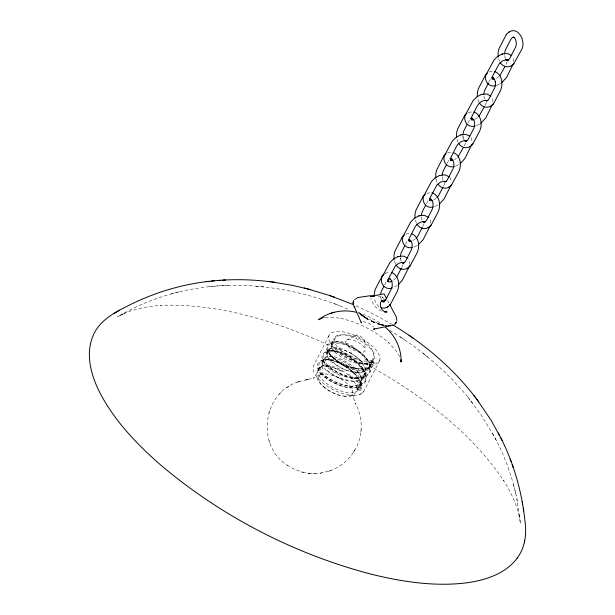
<?xml version="1.0" encoding="UTF-8"?>
<svg xmlns="http://www.w3.org/2000/svg" width="615" height="615" viewBox="0 0 615 615"><rect width="100%" height="100%" fill="white"/><g stroke="black" fill="none" stroke-linecap="round" stroke-linejoin="round"><path stroke-width="0.46" stroke-dasharray="3.08 2.31" d="M430.608 223.037L430.292 220.393L429.285 218.271M492.969 101.683L492.661 99.038L491.654 96.916M370.138 362.312A21.594 10.47 26 0 0 371.414 361.266C377.587 364.334 366.471 370.207 362.796 369.131C349.474 368.562 333.415 362.812 327.541 349.943C326.865 338.504 343.255 342.409 349.289 346.122C358.683 350.95 374.543 361.389 368.239 373.743C358.061 382.768 342.309 375.319 332.384 369.369C326.119 366.763 317.709 354.793 327.71 351.403C346.084 345.369 388.911 386.174 349.358 386.305C340.679 385.144 332.331 381.561 325.404 376.219C317.832 373.021 315.287 359.037 326.196 359.69C340.379 360.982 355.608 369.746 360.79 383.483C364.165 387.389 355.624 393.385 356.908 386.958C351.949 373.982 336.905 365.026 323.229 365.141C304.894 377.802 329.663 394.1 342.371 396.052M372.467 361.282C376.157 361.605 373.297 368.193 369.946 368.062L369.938 369.523M354.378 450.88C363.257 436.665 363.434 417.785 355.247 403.225L355.578 403.97L353.302 397.313L353.417 397.89L352.441 391.463M513.733 61.7L513.556 59.002L512.656 56.811M409.621 264.365L409.352 261.144L408.099 258.7M320.592 373.121C331.131 383.414 349.105 392.239 363.242 384.59C372.582 373.305 356.454 360.705 347.214 355.793C340.426 352.164 325.012 345.599 321.891 356.685C323.429 372.229 368.654 391.209 370.845 367.839C367.447 353.771 352.51 345.515 339.418 342.071C333.714 339.518 323.644 343.67 327.28 350.934M360.92 431.991L361.013 431.023M361.059 430.438L361.151 429.485M359.883 385.62L358.345 389.18M444.899 182.932L443.469 186.222M507.267 61.585L505.422 65.674M359.314 384.829L357.992 387.811M486.419 102.298L485.043 105.319M371.76 360.974L370.514 363.457M298.206 381.923C262.482 392.608 255.978 446.06 287.466 465.394M403.056 264.573L401.733 267.425M424.004 223.822L422.674 226.674M465.578 142.926L464.256 145.77M268.778 412.98L269.078 412.073M269.278 411.45L269.578 410.536M328.533 349.335L328.471 349.505A22.517 8.126 24 0 0 331.493 356.846M372.813 360.967L368.462 369.469M361.781 382.369L358.699 388.48M370.092 372.506L370.76 370.814M326.388 353.494L328.733 348.905M326.826 370.222C336.228 377.556 352.064 386.205 363.011 377.979C372.306 364.949 353.794 353.948 343.554 349.651C331.116 342.155 319.838 354.74 333.484 363.388C343.232 370.315 364.849 380.27 370.391 363.696M357.884 388.027L356.931 389.679M329.379 349.604C329.555 358.829 341.302 362.996 348.497 366.271C353.471 367.97 358.845 369.215 364.118 368.347C368.662 369.046 373.39 358.276 367.778 368.769C369.792 354.448 345.322 340.595 332.815 343.777C328.602 349.766 338.811 355.255 343.039 358.03C351.027 362.089 360.92 366.148 369.776 362.55L369.377 362.758L370.153 362.327M320.461 366.947C320.307 375.442 331.001 379.532 337.443 382.822C344.546 385.282 355.801 389.287 361.082 381.769C362.735 373.105 353.687 366.886 347.49 362.55C340.779 358.853 326.357 350.512 322.906 362.197M363.35 377.387C365.518 368.131 355.316 361.512 348.644 357.1C342.57 354.217 333.438 348.482 327.318 353.61M356.977 389.533L357.369 389.026M372.659 361.32L374.374 357.945M365.072 382.276L365.902 380.654M318.017 369.792L319.454 366.963M322.037 361.974L323.944 358.214A22.517 7.718 27.5 0 1 332.077 356.762M321.745 362.535L323.874 358.384A22.517 9.31 22.2 0 0 341.248 375.811M371.514 363.557L371.783 363.035M325.012 358.099C324.374 366.425 335.098 370.607 341.279 373.882C348.521 376.48 359.544 380.562 365.379 373.443M331.785 344.923L335.206 338.258C345.599 326.742 382.399 345.492 371.537 361.459M384.706 284.814L386.758 280.817M405.485 244.37L407.484 240.796M426.433 203.619L428.248 200.267M447.22 163.167L448.873 160.054M468.007 122.716L469.66 119.602M488.794 82.272L490.447 79.158M360.805 382.338L355.462 392.739C352.772 397.259 346.583 396.952 342.101 396.006M363.88 378.394L365.963 374.327M379.624 360.551L363.957 391.094C361.705 394.922 356.731 395.714 352.656 395.414M328.994 335.598L313.827 365.049C311.044 371.583 316.956 377.718 321.399 381.8C330.347 389.249 341.456 394.715 353.195 395.453M331.247 344.016L334.253 338.204M342.747 371.591A22.378 9.317 27.2 0 0 318.209 369.369A22.378 9.317 27.2 0 0 333.907 387.996A22.378 9.317 27.2 0 0 358.045 389.749L358.115 389.618M371.26 364.057L369.953 366.163M329.917 470.829C339.795 467.346 348.444 460.427 353.979 451.525M353.471 452.348L354.886 450.057M360.944 389.964C363.719 376.465 347.69 367.316 337.358 362.412C327.903 356.1 308.991 360.667 321.084 373.697M363.634 391.601L362.404 393.016M395.914 278.141L392.708 280.84M279.502 394.2L280.186 393.515M280.601 393.085L281.278 392.401M498.973 76.691L495.875 78.758M477.594 117.65L475.088 119.21M436.02 198.545L433.506 200.113M415.225 238.997L412.719 240.557M456.499 158.339L454.301 159.662M397.398 285.46L392.754 287.805M286.775 387.842L287.589 387.304M288.058 386.989L288.85 386.458M346.637 340.233L355.109 335.213M337.035 336.174L337.858 335.652M385.236 273.26L389.733 272.161M500.518 83.555L497.366 85.078M479.731 124.007L476.579 125.529M458.944 164.451L455.792 165.981M438.157 204.903L434.997 206.432M417.37 245.354L414.21 246.884M385.021 273.391L385.428 273.145M320.031 374.866L313.004 378.248L313.604 378.056L306.554 379.793M120.179 315.387L122.5 314.219L117.58 316.81C159.908 291.541 210.514 281.616 259.384 286.49M359.621 394.592L360.236 394.3M360.79 394.03L361.42 393.723M121.524 314.711L125.752 312.804L124.315 313.419C135.915 308.453 148.515 306.301 161.038 305.424L160.646 305.44L165.012 305.209C231.901 304.125 296.515 328.249 355.378 358.099C412.027 388.611 467.554 426.664 503.839 480.907L503.631 480.576C510.635 491.716 516.569 503.747 519.414 516.662L518.968 514.717L520.498 523.696L516.846 498.803M369.946 368.062C354.34 372.229 334.783 364.072 326.857 349.997M489.117 71.986L493.653 71.286M468.323 112.437L472.651 111.715M447.536 152.889L451.864 152.159M426.749 193.341L431.077 192.61M405.808 234.092L410.128 233.362M298.675 381.761L304.225 380.216M309.199 473.335L320.1 473.204L329.417 471.005M297.283 382.246L299.574 381.446M328.518 471.321L330.839 470.506M496.382 85.393L496.928 85.224M476.133 125.675L476.648 125.506M455.346 166.127L455.853 165.958M434.559 206.579L435.066 206.409M413.772 247.03L414.279 246.861M496.851 85.254L497.435 85.055M366.832 368.593L367.878 368.27M171.108 293.939L173.907 293.217M176.482 292.532L179.219 291.825M304.648 380.132L309.084 379.37L303.264 380.424M354.763 335.275L357.3 335.121L359.913 335.852L363.865 339.134L364.818 342.055L365.125 349.804M324.09 317.609L323.421 317.732L324.697 317.525M321.453 472.997L322.429 472.843M320.1 473.204L321.038 473.066M325.335 317.417L331.877 317.225L341.048 318.439L340.633 318.347C358.46 322.329 375.288 330.924 388.98 343.024L388.672 342.74L395.622 350.12L399.827 356.915M209.361 286.659L212.367 286.398M214.497 286.206L217.426 285.944M225.421 285.537L228.388 285.414M220.416 285.76L223.476 285.629M361.843 369.146L363.204 369.123M313.296 473.588L315.518 473.573M356.931 335.083L356.039 335.083M351.511 386.481L352.541 386.512M350.727 395.276L351.227 395.314M260.599 286.621C287.22 289.173 313.419 295.677 338.381 305.248M256.217 286.19L263.658 286.905M302.588 472.174L309.061 473.319M308.138 473.227L310.183 473.435M363.142 321.476L369.238 323.382L373.905 327.057M378.317 296.645L382.438 297.03L382.707 297.983L382.384 296.914L383.983 299.321M358.23 369.138L358.845 369.246M287.067 465.125L294.055 469.16L302.411 472.128M301.688 471.951L303.38 472.374M362.635 314.111L370.553 317.417L379.616 322.767M333.63 303.464L335.344 304.118M339.995 305.878L349.774 309.845M336.812 304.648L341.417 306.424M341.686 374.696L342.14 374.881M336.559 383.552L337.035 383.745M358.053 389.756L358.737 390.033A2.829 1.176 27.2 0 0 361.02 389.749L361.02 388.557A23.977 9.986 27.2 0 0 359.621 384.659A23.524 9.794 27.2 0 0 357.292 381.469L352.764 377.226L348.528 374.281M356.162 305.832L374.504 314.619L392.255 324.512M381.646 311.167C376.026 309.053 372.367 303.649 370.76 298.052M369.369 318.993L370.86 319.754M375.296 322.075L376.772 322.867M372.021 362.566L372.498 362.842M353.356 347.882L353.825 348.159M350.85 352.764L351.288 353.025M389.764 330.286L401.557 337.743M400.18 336.836L412.65 345.392L425.28 355.07M402.887 338.634L404.386 339.626M354.278 360.575L352.887 359.544M378.84 306.777L375.734 303.203L374.066 297.745M423.089 353.302C440.302 366.901 456.115 382.338 469.752 399.535M425.58 355.316L427.879 357.169M352.041 371.345L354.394 373.52M467.869 397.152L480.861 414.51L493.86 435.827M470.69 400.719L472.643 403.186M449.834 177.497L451.01 179.711L451.395 182.132M361.312 367.586L361.628 368.001M366.44 358.422L368.054 360.682M324.628 363.419L322.913 360.782M464.102 140.028L463.041 137.23M471.082 137.706L472.174 141.45M494.921 437.842C505.591 457.768 513.156 479.339 517.415 501.533M492.484 433.26L496.343 440.478M387.619 300.604L388.957 303.118M484.643 99.161L483.667 95.333M479.008 102.259L477.64 98.577M401.334 261.267L400.519 258.884M499.565 61.362L498.311 57.556M442.931 179.803L442.093 176.228M505.33 58.525L504.446 54.497M457.952 142.196L456.722 138.413M416.378 223.091L415.148 219.317M395.43 263.843L394.33 260.683M381.269 299.92L380.385 295.9M436.95 182.186L435.943 178.904M422.044 220.047L421.298 216.68M374.058 363.188L373.297 362.004L374.028 364.226M360.106 381.385L360.505 382.453M268.993 440.501L269.316 441.432M269.47 441.916L269.785 442.815M327.541 349.943L327.918 351.157M513.571 484.82L514.232 487.495M514.97 490.386L516.2 495.798M462.987 136.907L462.864 135.4M400.465 258.561L400.357 257.431M361.743 363.104A22.517 10.455 30.9 0 1 357.207 378.294M344.054 365.979A22.517 10.447 31 0 1 359.952 385.651M357.369 378.425A22.517 10.424 23.4 0 1 342.017 375.258M332.577 357.53A22.517 8.264 30.9 0 1 358.222 372.413M329.079 359.952A22.517 9.125 32.1 0 1 343.908 365.256M326.365 370.522A22.517 8.041 30.1 0 1 328.179 359.175M339.718 378.425A22.517 8.349 23.3 0 1 326.726 370.614M339.964 377.795A22.517 9.563 22.2 0 0 364.188 377.756L364.264 377.579A22.517 10.947 27.9 0 0 362.074 368.024M333.814 350.996A22.517 10.309 31.3 0 1 362.75 367.762M327.733 366.002A22.517 8.241 30.8 0 1 342.509 372.014M358.468 372.752A22.517 10.547 30.7 0 1 361.705 382.322M361.528 382.592A22.517 10.962 26.9 0 1 336.889 384.106M336.351 383.991A22.517 9.256 22.2 0 1 323.067 375.673M321.445 375.119A22.517 8.118 24 0 1 327.357 365.71M370.215 366.286A22.517 10.932 26.1 0 1 353.963 369.454A22.517 10.932 26.1 0 1 333.007 357.223M328.602 349.374A22.517 7.711 27.3 0 1 350.727 353.102M351.08 353.456A22.517 9.425 32.2 0 1 362.642 363.019M326.527 353.31A22.517 8.041 30.1 0 1 333.269 350.811M344.346 369.43A22.517 7.734 26.5 0 1 326.711 353.625M359.575 372.698A22.517 9.556 22.2 0 1 344.746 369.454M366.425 358.537A22.517 10.639 24.1 0 1 359.183 372.113M353.994 347.798A22.517 10.317 31.3 0 1 366.279 358.23M331.101 344.485A22.517 9.179 32.2 0 1 353.771 346.737M335.352 352.095A22.517 7.734 26.5 0 1 331.093 344.661M372.582 361.336A22.517 8.364 23.3 0 1 337.32 352.257M323.121 369.377A21.594 10.017 31 0 1 340.948 362.158A21.594 10.017 31 0 1 359.544 384.975M382.545 297.107L382.538 297.114M323.89 359.921L322.637 360.259L323.89 359.921M372.59 361.72L372.821 362.058L372.59 361.72M463.049 137.276L462.98 136.876L463.049 137.276M400.526 258.93L400.457 258.523L400.526 258.93M335.951 349.666A28.244 11.754 27.2 0 0 379.055 361.605A28.244 11.754 27.2 0 0 347.921 332.961A28.244 11.754 27.2 0 0 335.951 349.666M339.772 349.335A22.378 9.317 27.2 0 0 373.912 358.791A22.378 9.317 27.2 0 0 349.251 336.098A22.378 9.317 27.2 0 0 339.772 349.335M348.428 346.614A10.732 4.466 27.2 0 0 364.78 351.096A10.732 4.466 27.2 0 0 352.895 340.218A10.732 4.466 27.2 0 0 348.428 346.614M323.675 386.658A18.881 7.864 27.2 0 0 352.064 393.715A18.881 7.864 27.2 0 0 330.163 374.689A18.881 7.864 27.2 0 0 323.675 386.658"/><path stroke-width="0.92" d="M396.929 320.453L396.191 316.779L389.849 304.794M403.24 263.551L402.533 262.421M373.974 296.561L375.042 289.742L382.199 276.012M517.3 557.974C505.715 573.703 485.765 580.13 467.185 582.759C435.366 586.848 403.125 581.951 372.175 574.441C294.677 554.284 221.561 516.554 160.438 464.802C136.661 443.969 114.236 420.56 99.622 392.239C90.935 374.981 85.093 353.74 93.319 335.19C99.153 321.468 112.553 313.565 125.26 307.2C151.305 293.57 179.841 284.637 209.069 281.339M483.659 94.572L484.443 90.782L488.387 83.071M400.365 256.286L401.134 252.888L404.662 245.969M421.306 215.534L422.082 212.137L425.611 205.218M442.1 175.09L442.869 171.685L446.398 164.766M504.461 53.736L505.361 50.038L510.965 39.145L512.48 37.438M380.431 294.754L381.169 291.733L383.883 286.413M462.918 134.255L463.656 131.233L467.185 124.315M524.695 540.862L524.41 542.169M374.566 328.471L374.427 329.186L374.512 328.802M409.229 266.372L409.352 265.926M353.41 301.488L353.671 300.55M471.751 144.717L464.94 158.432L460.397 163.452M492.546 104.273L485.727 117.98L480.707 123.354M513.333 63.822L506.514 77.528L501.494 82.902M409.09 266.825L402.418 280.079L398.343 284.737M430.031 226.074L423.082 239.773L418.338 244.709M450.826 185.622L444.145 198.876L439.602 203.903M401.318 268.225L396.744 277.027M422.267 227.473L418 235.753L416.094 238.22M443.054 187.022L438.787 195.309L436.881 197.769M463.433 147.369L457.944 157.04M484.22 106.918L478.731 116.596M505.007 66.474L499.787 75.86M517.161 558.174C525.356 547.381 526.863 533.144 524.864 520.106C521.774 491.577 513.786 463.541 500.864 437.903M506.26 34.617L498.926 48.846L498.089 52.759L498.204 56.934M485.473 75.068L478.316 88.798L477.371 92.611L477.34 96.801M464.686 115.512L457.529 129.242L456.576 133.063L456.545 137.253M443.899 155.964L436.558 170.201L435.727 174.107L435.835 178.288M488.541 99.576L494.468 88.229C497.189 83.801 494.06 75.853 491.693 77.89M423.105 196.416L415.948 210.146L415.002 213.966L414.971 218.148M493.684 103.435L500.172 91.189C503.531 84.716 502.309 74.346 494.729 71.532M402.164 237.167L394.822 251.404L393.992 255.31L394.107 259.492M472.897 143.879L479.385 131.641C482.744 125.168 481.522 114.79 473.942 111.976M431.315 224.782L437.811 212.544C441.247 205.987 439.863 195.216 431.938 192.764M390.41 304.379L396.906 292.14C400.257 285.668 399.035 275.289 391.455 272.476M506.506 34.302C516.815 22.801 527.47 41.536 520.966 50.745L513.802 63.799M485.719 74.753L486.142 74.246M464.925 115.205L465.355 114.697M444.138 155.656L445.591 154.157M493.007 104.25L493.438 103.743M423.351 196.1L423.781 195.601M472.22 144.702L472.651 144.194M402.402 236.86L402.833 236.352M382.445 275.697L382.876 275.197M430.646 225.597L431.077 225.098M409.698 266.349L410.128 265.849M389.741 305.194L390.164 304.694M506.207 34.686L506.56 34.232M485.42 75.138L485.773 74.684M464.632 115.582L464.986 115.128M443.846 156.033L444.191 155.58M493.384 103.82L493.737 103.366M423.051 196.485L423.404 196.031M472.597 144.264L472.943 143.81M402.11 237.236L402.464 236.783M382.146 276.081L382.499 275.628M431.015 225.167L431.369 224.713M410.074 265.918L416.862 253.295C420.145 246.915 419.069 236.898 411.842 233.777M390.11 304.763L390.464 304.31M374.712 328.502L373.582 329.171L391.186 325.573L390.148 325.712M488.418 99.73L487.464 100.606M451.433 185.153L458.598 172.092C461.957 165.62 460.727 155.241 453.155 152.428M361.128 322.029L361.436 322.937L353.464 304.848M486.404 73.977L487.326 73.124M465.609 114.421L466.923 113.275M511.649 65.605L513.54 64.075M479.554 103.166C482.183 107.871 489.263 108.724 492.753 104.527M424.035 195.324L425.349 194.179M470.075 146.508L471.966 144.971M403.094 236.075L403.863 235.361M449.281 186.952L451.179 185.423M383.13 274.92L384.06 274.067M428.494 227.404L430.385 225.874M387.827 279.302C391.148 276.404 393.869 285.053 391.194 289.173L385.851 299.574C385.505 301.327 382.807 302.68 381.615 300.52M395.937 264.781C398.397 269.808 405.792 271.031 409.444 266.626M387.588 307L389.48 305.471M486.081 74.315L486.465 73.9M465.294 114.767L465.678 114.352M513.479 64.145L513.863 63.729M492.684 104.596L493.076 104.181M423.712 195.67L424.104 195.255M471.897 145.048L472.282 144.633M402.771 236.421L403.156 236.006M451.11 185.492L451.495 185.084M382.807 275.266L383.199 274.851M430.323 225.943L430.708 225.528M409.375 266.695L409.767 266.287M389.418 305.54L389.802 305.125M445.752 154.027L446.136 153.727M404.017 235.23L404.409 234.93M354.678 299.582L355.309 299.113M449.903 158.939C451.994 156.348 455.815 164.044 452.894 169.133L447.013 180.41L445.421 181.733L444.33 181.54M425.096 221.961L426.61 220.255L432.099 209.584C434.467 205.887 432.407 197.884 429.57 199.114M509.489 31.749L508.897 32.103M500.087 62.307C502.171 66.236 507.529 68.234 511.434 65.736M490.455 106.295L491.047 105.941M458.767 143.618C460.95 147.308 466.116 149.03 469.852 146.631M437.98 184.07C440.163 187.76 445.329 189.474 449.065 187.083M416.932 224.106C419.015 228.034 424.381 230.041 428.278 227.535M407.145 268.401L407.737 268.048M381.154 307.915L384.413 308.169L387.373 307.131M511.242 65.851L511.834 65.49M469.668 146.747L470.26 146.393M448.873 187.198L449.465 186.845M428.086 227.65L428.678 227.296M387.181 307.246L387.773 306.893M113.936 313.496L119.564 310.268M512.51 37.423C515.147 35.655 517.891 43.919 515.255 47.778L509.497 58.894L507.782 60.385L506.137 59.724L507.083 60.055M487.434 100.622L485.527 100.345M470.929 118.326C475.211 117.68 475.387 125.337 473.681 128.681L467.8 139.959L466.208 141.281L466.862 140.943L465.747 141.327L464.709 140.774M425.065 221.977L423.943 222.192L422.789 221.285M392.101 281.163C388.38 282.746 386.873 282.093 388.603 278.472L395.237 266.157L398.774 263.282L402.31 262.374M408.629 239.865C412.934 240.104 412.719 246.992 411.158 250.336L405.277 261.613L403.686 262.936L402.602 262.743M356.362 312.305C343.439 308.999 329.24 311.69 318.562 319.731L322.352 318.032M356.039 298.713L356.869 298.375M501.986 54.112L497.858 56.288L494.076 59.886L486.995 72.962C482.821 78.82 488.041 87.814 495.359 85.623M481.199 94.564L477.071 96.74L473.289 100.337L466.208 113.406C461.834 119.525 467.707 128.62 475.126 125.96M439.625 175.46L435.497 177.635L431.707 181.233L424.627 194.309C420.46 200.167 425.672 209.161 432.991 206.971M418.838 215.911L414.702 218.087L410.92 221.684L403.84 234.761C399.642 240.619 404.908 249.613 412.204 247.422M397.89 256.663L393.761 258.838L389.979 262.436L382.899 275.512C378.348 281.855 384.798 291.01 392.278 287.943M502.432 53.966L507.621 53.513L511.788 55.665M481.645 94.418L486.826 93.957L490.993 96.117M460.85 134.862L465.809 134.378L469.752 136.13M419.276 215.765L424.465 215.311L428.632 217.464M398.336 256.517L403.517 256.063L407.522 258.054M501.925 54.135L502.501 53.943M481.13 94.587L481.714 94.387M460.927 134.839L456.284 137.191L452.494 140.789L445.421 153.858C441.078 159.931 446.844 169.017 454.247 166.427M439.556 175.483L445.022 174.829L449.257 176.859M418.769 215.934L419.353 215.742M397.82 256.686L398.405 256.493M330.032 313.535L334.253 312.212M392.139 325.373L393.016 325.104M357.277 297.637L369.976 295.754L373.982 296.007M494.683 79.189C491.808 79.681 491.416 79.397 492.7 75.922L499.119 63.875L502.547 60.908L506.283 59.87L505.776 59.278M473.896 119.641C470.998 120.578 470.675 118.672 471.913 116.373L477.255 105.972C480.991 98.969 488.402 100.03 486.542 101.175M452.817 160.161L450.641 160.015L450.572 158.247L456.468 146.424C458.09 143.149 462.157 140.62 464.448 140.704C466.908 141.166 464.533 141.05 465.755 141.627M432.114 200.59C429.055 200.874 429.401 200.921 430.339 197.269L436.973 184.954L440.509 182.078L444.038 181.179M411.043 241.103L409.198 241.003L408.852 240.027L409.283 241.065L408.883 239.727L410.12 240.088L408.644 239.858L409.536 239.758L408.875 239.835L409.313 238.22L414.894 227.327C416.778 222.653 424.073 220.624 424.05 221.984M211.506 281.086C231.271 278.949 251.289 279.318 271.007 281.831M206.087 281.678L214.404 280.763M385.959 311.997L387.089 311.905L384.229 311.82M217.379 280.502L220.416 280.309M222.645 280.163L225.597 279.971M387.85 325.773L389.034 325.773M385.305 325.573L386.612 325.712M272.076 281.978L291.502 285.175L307.3 288.819M267.809 281.424L275.159 282.37M444.245 181.202L444.937 181.848M307.454 288.865L329.425 295.423L353.079 304.486M304.21 288.028L310.406 289.627M384.698 299.989L385.528 300.458C378.709 298.298 378.794 308.953 384.521 311.551M329.425 295.423L331.485 296.146M332.646 296.545L334.552 297.214M385.259 311.851L384.475 311.528L385.321 311.874M384.659 300.082L385.175 300.312M392.977 324.951C424.658 344.077 453.347 368.546 475.856 398.013M409.029 335.29L410.635 336.42M411.704 337.158L413.441 338.373M385.482 327.38C395.445 335.905 401.403 348.774 401.141 361.912L401.088 361.09M358.691 312.474L359.744 313.45M476.909 399.412L491.293 420.545L502.201 440.555M474.019 395.599L478.808 401.902M354.202 306.708L354.717 307.631M386.72 298.921L384.037 293.893C380.693 294.224 370.599 296.907 370.33 296.368M498.373 432.998L499.672 435.581M510.212 459.013L511.18 461.68M512.203 464.502L513.194 467.231M400.826 359.775L401.18 361.797L400.949 360.106M495.321 81.672L495.382 82.072M522.22 501.863L522.673 504.608M523.242 508.121L523.703 510.911M387.919 280.748L388.326 281.793L387.911 280.778M429.654 199.544L429.685 200.052L429.647 199.575M353.195 302.026L353.264 303.933L353.195 302.026M396.114 322.498L395.937 323.06L396.375 321.776L396.114 322.498M395.729 323.159L394.807 324.182L395.729 323.159M508.436 60.047L508.036 60.285L508.436 60.047M487.649 100.499L487.241 100.737L487.649 100.499M471.121 118.211L470.721 118.449L471.167 118.203M446.067 181.394L445.667 181.64L446.067 181.394M404.339 262.597L403.932 262.843L404.339 262.597M384.375 301.442L383.975 301.681L384.375 301.442M507.99 60.293L506.875 60.293L507.99 60.293M450.58 158.562L450.603 158.57M388.888 278.61L388.903 278.618M383.929 301.688C381.354 301.665 384.098 301.711 383.037 301.788L383.929 301.688M492.392 77.613L493.43 77.99L492.415 77.605M471.605 118.065C473.196 118.418 471.259 118.08 472.059 118.103L471.62 118.057M507.767 60.378L507.098 60.393L507.759 60.385M466.185 141.273L465.524 141.289L466.185 141.289M445.398 181.725L444.73 181.74L445.398 181.74M424.611 222.176L423.943 222.176L424.611 222.192M513.41 37.169L514.225 37.538L513.425 37.169M389.349 278.572L390.164 278.933L389.364 278.564M451.049 158.532L451.056 158.524M430.477 199.006L430.046 198.96L431.069 199.337L430.485 199.022M403.432 262.989L403.002 262.943L403.432 262.989M506.637 59.855L506.614 59.847M472.159 119.817L471.751 119.725L472.159 119.817M451.372 160.269L450.772 160.1L451.372 160.269M409.79 241.172L409.359 241.072L409.79 241.172M383.96 325.366L381.023 324.605L383.96 325.366M380.9 324.697L377.81 323.644L380.9 324.697M374.45 322.514L371.276 320.93L374.45 322.514M471.782 119.748L471.221 118.926L471.782 119.748M368.047 319.362L365.064 317.371L368.047 319.362M365.041 317.501L362.258 315.372L365.041 317.501M362.25 315.518L359.737 313.296L362.25 315.518M403.248 263.274L403.24 263.297"/></g></svg>
